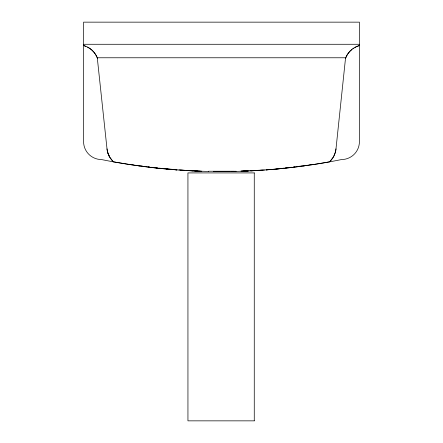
<?xml version="1.0" encoding="UTF-8"?>
<svg xmlns="http://www.w3.org/2000/svg" width="443" height="443" viewBox="0 0 443 443"><rect width="100%" height="100%" fill="white"/><g stroke="black" fill="none" stroke-linecap="round" stroke-linejoin="round"><path stroke-width="0.66" d="M242.592 171.186C271.797 170.084 300.913 166.956 329.686 161.822L333.524 156.783L335.246 152.636A22.283 21.663 0 0 0 335.993 148.859L345.507 58.338C347.711 52.13 353.243 47.501 359.411 45.535L356.532 46.593M345.507 58.338L347.406 54.417L349.898 51.2L351.786 49.544M352.733 48.713L353.807 48.082M354.882 47.445L355.956 46.808M283.88 168.157L276.338 169.071A429.632 303.798 0 0 1 266.033 169.918A606.212 606.212 0 0 0 267.384 169.819M285.253 167.986L287.994 167.653M289.362 167.487L291.422 167.238M293.476 166.989L294.85 166.823M296.223 166.657L312.675 164.658A606.212 606.212 0 0 0 341.536 159.552A17.881 17.881 0 0 0 359.411 141.677L359.411 22.15L83.589 22.15L83.589 141.677A17.881 17.881 0 0 0 101.464 159.552A606.212 606.212 0 0 0 130.342 164.663L142.668 166.158M230.642 171.469L236.152 171.236M240.975 171.031L247.177 170.765M249.935 170.649L264.405 170.034M229.485 171.502L213.515 171.502M83.589 44.278L359.411 44.278M85.892 46.382L83.589 45.535C89.741 47.235 94.902 51.848 97.277 57.773L345.723 57.773M130.325 164.658L133.088 164.658M309.912 164.658L312.675 164.658M208.631 171.236L234.369 171.236M254.282 172.92L187.937 172.92L187.948 420.85L254.282 420.85M200.408 171.186L178.595 170.034L156.362 168.047M159.12 168.157L176.89 169.735M178.933 169.874L184.388 170.228M185.75 170.317L197.34 171.076M144.036 166.324L146.096 166.574M148.15 166.823L149.524 166.989M151.578 167.238L153.638 167.487M155.006 167.653L157.747 167.986M156.495 168.058L134.567 165.289L113.314 161.822L109.476 156.783L107.754 152.636A22.283 21.663 0 0 1 107.007 148.859L97.277 57.773M87.581 47.124C92.188 49.417 95.644 53.575 97.493 58.338M107.754 152.636L109.476 156.783M254.265 172.92L254.265 420.85M113.314 161.822A21.131 21.131 0 0 1 107.007 148.859M307.874 165.372A606.212 606.212 0 0 1 306.506 165.566M304.778 165.809A606.212 606.212 0 0 1 303.084 166.042M302.043 166.18A606.212 606.212 0 0 1 275.646 169.132M273.58 169.315A606.212 606.212 0 0 1 270.828 169.547M261.182 170.256A606.212 606.212 0 0 1 258.424 170.428M254.974 170.633A606.212 606.212 0 0 1 250.483 170.86M249.104 170.926A606.212 606.212 0 0 1 241.18 171.236M201.82 171.236A606.212 606.212 0 0 1 188.026 170.633M184.576 170.428A606.212 606.212 0 0 1 181.818 170.256M175.616 169.819A606.212 606.212 0 0 0 176.995 169.918A429.632 303.798 0 0 1 166.662 169.071M172.172 169.547A606.212 606.212 0 0 1 169.42 169.315M167.354 169.132A606.212 606.212 0 0 1 140.957 166.18M139.916 166.042A606.212 606.212 0 0 1 138.222 165.809M136.494 165.566A606.212 606.212 0 0 1 135.126 165.372M335.993 148.859A21.131 21.131 0 0 1 329.686 161.822M262.588 170.162A429.632 303.798 0 0 1 258.446 170.428M255.689 170.594A429.632 303.798 0 0 1 250.854 170.843M248.091 170.97A429.632 303.798 0 0 1 234.281 171.419M208.719 171.419A429.632 303.798 0 0 1 194.909 170.97M192.838 170.876A429.632 303.798 0 0 1 187.311 170.594M184.554 170.428A429.632 303.798 0 0 1 180.412 170.162"/></g></svg>
